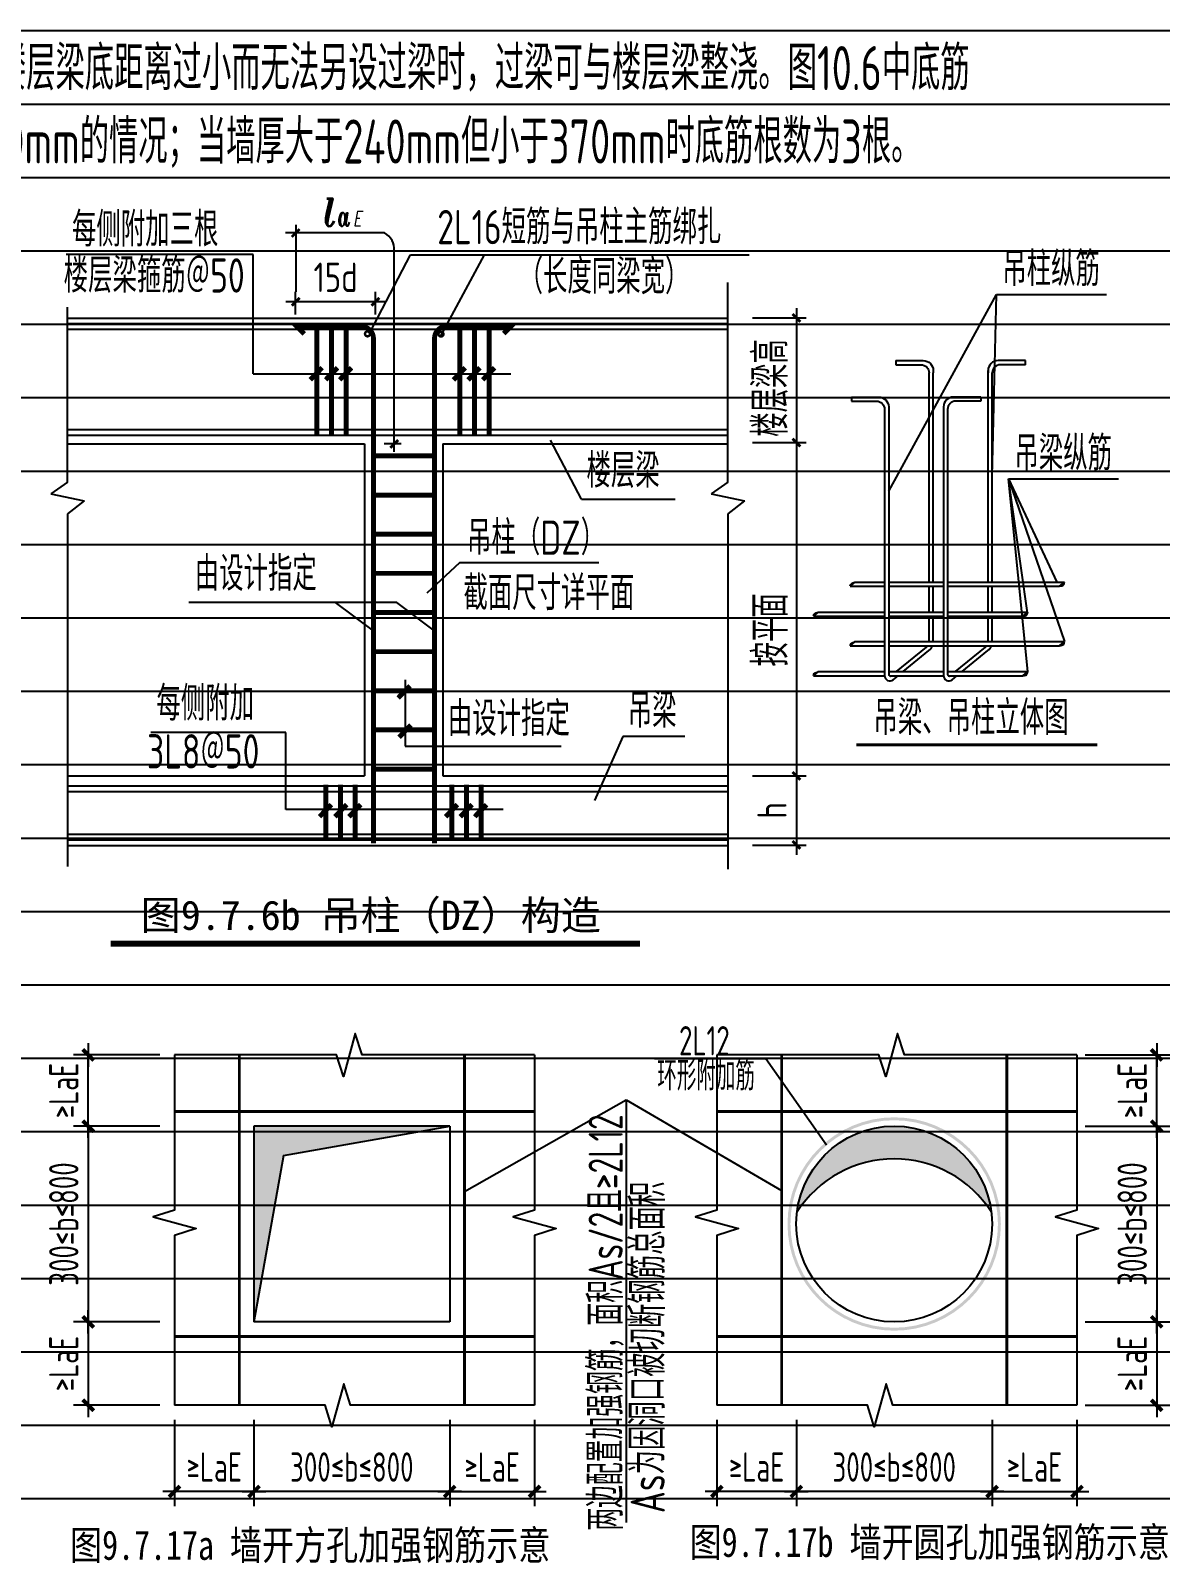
# Model space of a CAD drawing. Extents: x -1712635 to -854203, y -534641 to -21985.
# Drawn here: x -1568978 to -1557435, y -111054 to -95393 of the extents above; entities that cross this region are included whole.
import ezdxf
from ezdxf.enums import TextEntityAlignment as Align

# ---------------------------------------------------------------- set-up
doc = ezdxf.new("R2010")
doc.units = 0
doc.header["$LTSCALE"] = 1000
doc.layers.get('0').update_dxf_attribs({"linetype": 'CONTINUOUS'})
doc.layers.get('Defpoints').update_dxf_attribs({"linetype": 'CONTINUOUS'})
doc.layers.add('S-1-TEXT', color=7, linetype='CONTINUOUS', lineweight=18)
for name, color, linetype in [('S-DETL-DIM', 151, 'CONTINUOUS'), ('S-DETL-HATCH', 253, 'CONTINUOUS'), ('S-DETL-LINE1', 2, 'CONTINUOUS'), ('S-DETL-RBAR', 1, 'CONTINUOUS'), ('S-DETL-TEXT', 7, 'CONTINUOUS')]:
    doc.layers.add(name, color=color, linetype=linetype)
doc.styles.add('-仿宋_GB2312', font='tssdeng2.shx', dxfattribs={"width": 0.8, "height": 300, "bigfont": '@extfont2.shx'})
doc.styles.add('TS', font='tssdeng.shx', dxfattribs={"width": 0.7, "bigfont": 'tssdchn.shx'})
doc.styles.add('TSSD_DIMENSION', font='Tssdeng.shx', dxfattribs={"width": 0.7, "bigfont": 'tssdchn.shx'})
doc.styles.add('TSSD_REIN', font='tssdeng.shx', dxfattribs={"width": 0.7, "height": 300, "bigfont": 'tssdchn.shx'})
doc.styles.add('zhh1', font='italict.shx', dxfattribs={"bigfont": 'hztxt.shx'})
doc.styles.add('黑体', font='simhei.ttf')
doc.dimstyles.new('DIM25', dxfattribs={"dimtxt": 300, "dimasz": 0.8, "dimexe": 150, "dimexo": 150, "dimgap": 100, "dimtad": 1, "dimdec": 0, "dimlfac": 0.25, "dimrnd": 1, "dimzin": 0, "dimdsep": 46, "dimtxsty": 'TS', "dimblk": '_DIMX', "dimcen": 0, "dimclrd": 256, "dimclre": 256, "dimclrt": 43, "dimadec": 1, "dimazin": 0, "dimtfac": 1, "dimtdec": 0, "dimtix": 1, "dimtmove": 2, "dimatfit": 3, "dimldrblk": 'ARCHTICK', "dimfxl": 0, "dimtolj": 1, "dimtzin": 1, "dimarcsym": 0})
doc.dimstyles.new('TSSD_100_100$0', dxfattribs={"dimtxt": 300, "dimasz": 80, "dimexe": 100, "dimexo": 250, "dimgap": 100, "dimtad": 1, "dimdec": 0, "dimzin": 0, "dimdsep": 46, "dimtxsty": 'TSSD_DIMENSION', "dimblk": 'ARCHTICK', "dimcen": 0, "dimdle": 100, "dimclrd": 3, "dimclre": 3, "dimclrt": 7, "dimadec": 0, "dimazin": 0, "dimtfac": 1, "dimtdec": 0, "dimtix": 1, "dimtmove": 2, "dimatfit": 3, "dimldrblk": 'ARCHTICK', "dimfxl": 0, "dimtolj": 1, "dimtzin": 0, "dimarcsym": 0})

# ---------------------------------------------------------------- blocks, each defined once
blk = doc.blocks.new('_DIMX')
blk.add_line((-150, 0), (150, 0))
at = {"const_width": 50}
blk.add_lwpolyline([(-70, -70), (70, 70)], dxfattribs=at)
blk = doc.blocks.new('*D1577')
at = {"layer": 'Defpoints', "color": 0}
for p in [(-1561154, -109439), (-1559154, -109439), (-1561154, -110320)]:
    blk.add_point(p, dxfattribs=at)
at = {"layer": 'S-DETL-DIM', "lineweight": -2}
for p, q in [((-1561154, -109589), (-1561154, -110470)), ((-1559154, -109589), (-1559154, -110470)), ((-1559155, -110320), (-1561153, -110320))]:
    blk.add_line(p, q, dxfattribs=at)
at = {"layer": 'S-DETL-DIM', "lineweight": -2, "xscale": 0.8, "yscale": 0.8, "zscale": 0.8, "rotation": 180}
blk.add_blockref('_DIMX', (-1561154, -110320), dxfattribs=at)
at = {"layer": 'S-DETL-DIM', "lineweight": -2, "xscale": 0.8, "yscale": 0.8, "zscale": 0.8}
blk.add_blockref('_DIMX', (-1559154, -110320), dxfattribs=at)
at = {"layer": 'S-DETL-DIM', "color": 43, "insert": (-1560154, -110070), "char_height": 300, "attachment_point": 5, "style": 'TS'}
blk.add_mtext('\\A1;300≤b≤800', dxfattribs=at)
blk = doc.blocks.new('_ArchTick')
at = {"color": 0, "const_width": 0.35}
blk.add_lwpolyline([(-0.5, -0.5), (0.5, 0.5)], dxfattribs=at)
blk = doc.blocks.new('*D1578')
at = {"layer": 'Defpoints', "color": 0}
for p in [(-1561966, -109439), (-1561154, -109439), (-1561966, -110320)]:
    blk.add_point(p, dxfattribs=at)
at = {"layer": 'S-DETL-DIM', "lineweight": -2}
for p, q in [((-1561966, -109589), (-1561966, -110470)), ((-1561154, -109589), (-1561154, -110470)), ((-1561155, -110320), (-1561965, -110320))]:
    blk.add_line(p, q, dxfattribs=at)
at = {"layer": 'S-DETL-DIM', "lineweight": -2, "xscale": 0.8, "yscale": 0.8, "zscale": 0.8, "rotation": 180}
blk.add_blockref('_DIMX', (-1561966, -110320), dxfattribs=at)
at = {"layer": 'S-DETL-DIM', "lineweight": -2, "xscale": 0.8, "yscale": 0.8, "zscale": 0.8}
blk.add_blockref('_DIMX', (-1561154, -110320), dxfattribs=at)
at = {"layer": 'S-DETL-DIM', "color": 43, "insert": (-1561560, -110070), "char_height": 300, "attachment_point": 5, "style": 'TS'}
blk.add_mtext('\\A1;≥LaE', dxfattribs=at)
blk = doc.blocks.new('*D1579')
at = {"layer": 'Defpoints', "color": 0}
for p in [(-1559154, -109439), (-1558287, -109439), (-1558287, -110320)]:
    blk.add_point(p, dxfattribs=at)
at = {"layer": 'S-DETL-DIM', "lineweight": -2}
for p, q in [((-1559154, -109589), (-1559154, -110470)), ((-1558287, -109589), (-1558287, -110470)), ((-1559153, -110320), (-1558288, -110320))]:
    blk.add_line(p, q, dxfattribs=at)
at = {"layer": 'S-DETL-DIM', "lineweight": -2, "xscale": 0.8, "yscale": 0.8, "zscale": 0.8, "rotation": 180}
blk.add_blockref('_DIMX', (-1559154, -110320), dxfattribs=at)
at = {"layer": 'S-DETL-DIM', "lineweight": -2, "xscale": 0.8, "yscale": 0.8, "zscale": 0.8}
blk.add_blockref('_DIMX', (-1558287, -110320), dxfattribs=at)
at = {"layer": 'S-DETL-DIM', "color": 43, "insert": (-1558721, -110070), "char_height": 300, "attachment_point": 5, "style": 'TS'}
blk.add_mtext('\\A1;≥LaE', dxfattribs=at)
blk = doc.blocks.new('*D1580')
at = {"layer": 'Defpoints', "color": 0}
for p in [(-1558354, -108587), (-1558354, -109439), (-1557472, -109439)]:
    blk.add_point(p, dxfattribs=at)
at = {"layer": 'S-DETL-DIM', "lineweight": -2}
for p, q in [((-1558204, -108587), (-1557322, -108587)), ((-1557472, -108587), (-1557472, -109438)), ((-1558204, -109439), (-1557322, -109439))]:
    blk.add_line(p, q, dxfattribs=at)
at = {"layer": 'S-DETL-DIM', "lineweight": -2, "xscale": 0.8, "yscale": 0.8, "zscale": 0.8}
for p, rotation in [((-1557472, -108587), 90), ((-1557472, -109439), 270)]:
    blk.add_blockref('_DIMX', p, dxfattribs=dict(at, rotation=rotation))
at = {"layer": 'S-DETL-DIM', "color": 43, "insert": (-1557722, -109013), "char_height": 300, "attachment_point": 5, "rotation": 90, "style": 'TS'}
blk.add_mtext('\\A1;≥LaE', dxfattribs=at)
blk = doc.blocks.new('*D1581')
at = {"layer": 'Defpoints', "color": 0}
for p in [(-1558354, -105859), (-1557472, -105859), (-1558354, -106587)]:
    blk.add_point(p, dxfattribs=at)
at = {"layer": 'S-DETL-DIM', "lineweight": -2}
for p, q in [((-1558204, -105859), (-1557322, -105859)), ((-1557472, -105858), (-1557472, -105857)), ((-1557472, -106587), (-1557472, -105859)), ((-1558204, -106587), (-1557322, -106587)), ((-1557472, -106587), (-1557472, -106588))]:
    blk.add_line(p, q, dxfattribs=at)
at = {"layer": 'S-DETL-DIM', "lineweight": -2, "xscale": 0.8, "yscale": 0.8, "zscale": 0.8}
for p, rotation in [((-1557472, -105859), 270), ((-1557472, -106587), 90)]:
    blk.add_blockref('_DIMX', p, dxfattribs=dict(at, rotation=rotation))
at = {"layer": 'S-DETL-DIM', "color": 43, "insert": (-1557722, -106223), "char_height": 300, "attachment_point": 5, "rotation": 90, "style": 'TS'}
blk.add_mtext('\\A1;≥LaE', dxfattribs=at)
blk = doc.blocks.new('*D1582')
at = {"layer": 'Defpoints', "color": 0}
for p in [(-1558354, -106587), (-1558354, -108587), (-1557472, -108587)]:
    blk.add_point(p, dxfattribs=at)
at = {"layer": 'S-DETL-DIM', "lineweight": -2}
for p, q in [((-1558204, -106587), (-1557322, -106587)), ((-1557472, -106587), (-1557472, -108586)), ((-1558204, -108587), (-1557322, -108587))]:
    blk.add_line(p, q, dxfattribs=at)
at = {"layer": 'S-DETL-DIM', "lineweight": -2, "xscale": 0.8, "yscale": 0.8, "zscale": 0.8}
for p, rotation in [((-1557472, -106587), 90), ((-1557472, -108587), 270)]:
    blk.add_blockref('_DIMX', p, dxfattribs=dict(at, rotation=rotation))
at = {"layer": 'S-DETL-DIM', "color": 43, "insert": (-1557722, -107587), "char_height": 300, "attachment_point": 5, "rotation": 90, "style": 'TS'}
blk.add_mtext('\\A1;300≤b≤800', dxfattribs=at)
blk = doc.blocks.new('*D1583')
at = {"layer": 'Defpoints', "color": 0}
for p in [(-1566696, -109439), (-1564696, -109439), (-1566696, -110320)]:
    blk.add_point(p, dxfattribs=at)
at = {"layer": 'S-DETL-DIM', "lineweight": -2}
for p, q in [((-1566696, -109589), (-1566696, -110470)), ((-1564696, -109589), (-1564696, -110470)), ((-1564697, -110320), (-1566695, -110320))]:
    blk.add_line(p, q, dxfattribs=at)
at = {"layer": 'S-DETL-DIM', "lineweight": -2, "xscale": 0.8, "yscale": 0.8, "zscale": 0.8, "rotation": 180}
blk.add_blockref('_DIMX', (-1566696, -110320), dxfattribs=at)
at = {"layer": 'S-DETL-DIM', "lineweight": -2, "xscale": 0.8, "yscale": 0.8, "zscale": 0.8}
blk.add_blockref('_DIMX', (-1564696, -110320), dxfattribs=at)
at = {"layer": 'S-DETL-DIM', "color": 43, "insert": (-1565696, -110070), "char_height": 300, "attachment_point": 5, "style": 'TS'}
blk.add_mtext('\\A1;300≤b≤800', dxfattribs=at)
blk = doc.blocks.new('*D1584')
at = {"layer": 'Defpoints', "color": 0}
for p in [(-1567508, -109439), (-1566696, -109439), (-1567508, -110320)]:
    blk.add_point(p, dxfattribs=at)
at = {"layer": 'S-DETL-DIM', "lineweight": -2}
for p, q in [((-1567508, -109589), (-1567508, -110470)), ((-1566696, -109589), (-1566696, -110470)), ((-1566697, -110320), (-1567507, -110320))]:
    blk.add_line(p, q, dxfattribs=at)
at = {"layer": 'S-DETL-DIM', "lineweight": -2, "xscale": 0.8, "yscale": 0.8, "zscale": 0.8, "rotation": 180}
blk.add_blockref('_DIMX', (-1567508, -110320), dxfattribs=at)
at = {"layer": 'S-DETL-DIM', "lineweight": -2, "xscale": 0.8, "yscale": 0.8, "zscale": 0.8}
blk.add_blockref('_DIMX', (-1566696, -110320), dxfattribs=at)
at = {"layer": 'S-DETL-DIM', "color": 43, "insert": (-1567102, -110070), "char_height": 300, "attachment_point": 5, "style": 'TS'}
blk.add_mtext('\\A1;≥LaE', dxfattribs=at)
blk = doc.blocks.new('*D1585')
at = {"layer": 'Defpoints', "color": 0}
for p in [(-1564696, -109439), (-1563829, -109439), (-1563829, -110320)]:
    blk.add_point(p, dxfattribs=at)
at = {"layer": 'S-DETL-DIM', "lineweight": -2}
for p, q in [((-1564696, -109589), (-1564696, -110470)), ((-1563829, -109589), (-1563829, -110470)), ((-1564695, -110320), (-1563830, -110320))]:
    blk.add_line(p, q, dxfattribs=at)
at = {"layer": 'S-DETL-DIM', "lineweight": -2, "xscale": 0.8, "yscale": 0.8, "zscale": 0.8, "rotation": 180}
blk.add_blockref('_DIMX', (-1564696, -110320), dxfattribs=at)
at = {"layer": 'S-DETL-DIM', "lineweight": -2, "xscale": 0.8, "yscale": 0.8, "zscale": 0.8}
blk.add_blockref('_DIMX', (-1563829, -110320), dxfattribs=at)
at = {"layer": 'S-DETL-DIM', "color": 43, "insert": (-1564262, -110070), "char_height": 300, "attachment_point": 5, "style": 'TS'}
blk.add_mtext('\\A1;≥LaE', dxfattribs=at)
blk = doc.blocks.new('*D1586')
at = {"layer": 'Defpoints', "color": 0}
for p in [(-1567508, -108587), (-1568389, -109439), (-1567508, -109439)]:
    blk.add_point(p, dxfattribs=at)
at = {"layer": 'S-DETL-DIM', "lineweight": -2}
for p, q in [((-1567658, -108587), (-1568539, -108587)), ((-1568389, -108587), (-1568389, -109438)), ((-1567658, -109439), (-1568539, -109439))]:
    blk.add_line(p, q, dxfattribs=at)
at = {"layer": 'S-DETL-DIM', "lineweight": -2, "xscale": 0.8, "yscale": 0.8, "zscale": 0.8}
for p, rotation in [((-1568389, -108587), 90), ((-1568389, -109439), 270)]:
    blk.add_blockref('_DIMX', p, dxfattribs=dict(at, rotation=rotation))
at = {"layer": 'S-DETL-DIM', "color": 43, "insert": (-1568639, -109013), "char_height": 300, "attachment_point": 5, "rotation": 90, "style": 'TS'}
blk.add_mtext('\\A1;≥LaE', dxfattribs=at)
blk = doc.blocks.new('*D1587')
at = {"layer": 'Defpoints', "color": 0}
for p in [(-1568389, -105859), (-1567508, -105859), (-1567508, -106587)]:
    blk.add_point(p, dxfattribs=at)
at = {"layer": 'S-DETL-DIM', "lineweight": -2}
for p, q in [((-1567658, -105859), (-1568539, -105859)), ((-1568389, -105858), (-1568389, -105857)), ((-1568389, -106587), (-1568389, -105859)), ((-1567658, -106587), (-1568539, -106587)), ((-1568389, -106587), (-1568389, -106588))]:
    blk.add_line(p, q, dxfattribs=at)
at = {"layer": 'S-DETL-DIM', "lineweight": -2, "xscale": 0.8, "yscale": 0.8, "zscale": 0.8}
for p, rotation in [((-1568389, -105859), 270), ((-1568389, -106587), 90)]:
    blk.add_blockref('_DIMX', p, dxfattribs=dict(at, rotation=rotation))
at = {"layer": 'S-DETL-DIM', "color": 43, "insert": (-1568639, -106223), "char_height": 300, "attachment_point": 5, "rotation": 90, "style": 'TS'}
blk.add_mtext('\\A1;≥LaE', dxfattribs=at)
blk = doc.blocks.new('*D1588')
at = {"layer": 'Defpoints', "color": 0}
for p in [(-1567508, -106587), (-1568389, -108587), (-1567508, -108587)]:
    blk.add_point(p, dxfattribs=at)
at = {"layer": 'S-DETL-DIM', "lineweight": -2}
for p, q in [((-1567658, -106587), (-1568539, -106587)), ((-1568389, -106587), (-1568389, -108586)), ((-1567658, -108587), (-1568539, -108587))]:
    blk.add_line(p, q, dxfattribs=at)
at = {"layer": 'S-DETL-DIM', "lineweight": -2, "xscale": 0.8, "yscale": 0.8, "zscale": 0.8}
for p, rotation in [((-1568389, -106587), 90), ((-1568389, -108587), 270)]:
    blk.add_blockref('_DIMX', p, dxfattribs=dict(at, rotation=rotation))
at = {"layer": 'S-DETL-DIM', "color": 43, "insert": (-1568639, -107587), "char_height": 300, "attachment_point": 5, "rotation": 90, "style": 'TS'}
blk.add_mtext('\\A1;300≤b≤800', dxfattribs=at)
blk = doc.blocks.new('*D1600')
at = {"layer": 'Defpoints', "color": 0}
for p in [(-1561853, -103007), (-1561853, -103714), (-1561153, -103714)]:
    blk.add_point(p, dxfattribs=at)
at = {"layer": 'S-DETL-DIM', "color": 3, "lineweight": -2}
for p, q in [((-1561603, -103007), (-1561053, -103007)), ((-1561153, -102907), (-1561153, -103814)), ((-1561603, -103714), (-1561053, -103714))]:
    blk.add_line(p, q, dxfattribs=at)
at = {"layer": 'S-DETL-DIM', "color": 3, "lineweight": -2, "xscale": 80, "yscale": 80, "zscale": 80}
for p, rotation in [((-1561153, -103007), 90), ((-1561153, -103714), 270)]:
    blk.add_blockref('_ArchTick', p, dxfattribs=dict(at, rotation=rotation))
at = {"layer": 'S-DETL-DIM', "color": 7, "insert": (-1561403, -103361), "char_height": 300, "attachment_point": 5, "rotation": 90, "style": '-仿宋_GB2312'}
blk.add_mtext('\\A1;h', dxfattribs=at)
blk = doc.blocks.new('*D1601')
at = {"layer": 'Defpoints', "color": 0}
for p in [(-1566270, -98163), (-1566270, -98542), (-1565455, -98542)]:
    blk.add_point(p, dxfattribs=at)
at = {"layer": 'S-DETL-DIM', "color": 3, "lineweight": -2}
for p, q in [((-1565355, -98163), (-1566370, -98163)), ((-1566270, -98292), (-1566270, -98063)), ((-1565455, -98292), (-1565455, -98063))]:
    blk.add_line(p, q, dxfattribs=at)
at = {"layer": 'S-DETL-DIM', "color": 3, "lineweight": -2, "xscale": 80, "yscale": 80, "zscale": 80, "rotation": 180}
blk.add_blockref('_ArchTick', (-1566270, -98163), dxfattribs=at)
at = {"layer": 'S-DETL-DIM', "color": 3, "lineweight": -2, "xscale": 80, "yscale": 80, "zscale": 80}
blk.add_blockref('_ArchTick', (-1565455, -98163), dxfattribs=at)
at = {"layer": 'S-DETL-DIM', "color": 7, "insert": (-1565862, -97913), "char_height": 300, "attachment_point": 5, "style": '-仿宋_GB2312'}
blk.add_mtext('\\A1;15d', dxfattribs=at)

msp = doc.modelspace()

# ---------------------------------------------------------------- hatches: boundary and pattern name
at = {"layer": 'S-DETL-HATCH'}
msp.add_hatch(color=256, dxfattribs=at).paths.add_polyline_path([(-1566695.79, -106586.57), (-1566695.79, -108586.57), (-1566395.79, -106886.57), (-1564695.79, -106586.57)])
at = {"layer": 'S-DETL-HATCH', "linetype": 'ByBlock'}
msp.add_hatch(color=256, dxfattribs=at).paths.add_polyline_path([(-1561146.47, -107462.87, -0.54550239), (-1559161.83, -107462.87, 0.88308454)])
at = {"layer": 'S-DETL-RBAR'}
h = msp.add_hatch(color=256, dxfattribs=at)
h.paths.add_polyline_path([(-1561244.15, -107586.57, 1), (-1559064.15, -107586.57, 1)])
h.paths.add_polyline_path([(-1559094.15, -107586.57, -1), (-1561214.15, -107586.57, -1)], flags=16)

# ---------------------------------------------------------------- linework, layer by layer
at = {"layer": 'Defpoints', "color": 252}
for p, q in [((-1593722.67, -95392.79), (-1520162.67, -95392.79)), ((-1593722.67, -96142.79), (-1520162.67, -96142.79)), ((-1593722.67, -96892.79), (-1520162.67, -96892.79)), ((-1593722.67, -97642.79), (-1520162.67, -97642.79)), ((-1593722.67, -98392.79), (-1520162.67, -98392.79)), ((-1593722.67, -99142.79), (-1520162.67, -99142.79)), ((-1593722.67, -99892.79), (-1520162.67, -99892.79)), ((-1593722.67, -100642.79), (-1520162.67, -100642.79)), ((-1593722.67, -101392.79), (-1520162.67, -101392.79)), ((-1593722.67, -102142.79), (-1520162.67, -102142.79)), ((-1593722.67, -102892.79), (-1520162.67, -102892.79)), ((-1593722.67, -103642.79), (-1520162.67, -103642.79)), ((-1593722.67, -104392.79), (-1520162.67, -104392.79)), ((-1593722.67, -105142.79), (-1520162.67, -105142.79)), ((-1593722.67, -105892.79), (-1520162.67, -105892.79)), ((-1593722.67, -106642.79), (-1520162.67, -106642.79)), ((-1593722.67, -107392.79), (-1520162.67, -107392.79)), ((-1593722.67, -108142.79), (-1520162.67, -108142.79)), ((-1593722.67, -108892.79), (-1520162.67, -108892.79)), ((-1593722.67, -109642.79), (-1520162.67, -109642.79)), ((-1593722.67, -110392.79), (-1520162.67, -110392.79))]:
    msp.add_line(p, q, dxfattribs=at)
at = {"layer": 'S-DETL-DIM'}
for p, q in [((-1566269.84, -97377.08), (-1566269.84, -98062.82)), ((-1565362.34, -97459.9), (-1566372.55, -97459.9)), ((-1565262.34, -99696.65), (-1565262.34, -97641.78)), ((-1565192.63, -99615.01), (-1565367.29, -99615.01))]:
    msp.add_line(p, q, dxfattribs=at)
at = {"layer": 'S-DETL-DIM', "linetype": 'ByBlock'}
for p, q in [((-1561853.39, -100005.92), (-1561853.39, -97965.72)), ((-1568601.74, -100005.92), (-1568601.74, -98216.88)), ((-1568601.74, -100005.92), (-1568771.43, -100127.28)), ((-1561853.39, -100005.92), (-1562023.08, -100127.28)), ((-1568771.43, -100127.28), (-1568432.67, -100197.55)), ((-1568432.67, -100197.55), (-1568601.74, -100331.68)), ((-1562023.08, -100127.28), (-1561684.32, -100197.55)), ((-1561684.32, -100197.55), (-1561853.39, -100331.68)), ((-1568601.74, -100331.68), (-1568601.74, -103933.2)), ((-1561853.39, -100331.68), (-1561853.39, -103962.33))]:
    msp.add_line(p, q, dxfattribs=at)
at = {"layer": 'S-DETL-DIM', "color": 3}
for p, q in [((-1561603.39, -98327.35), (-1561053.33, -98327.35)), ((-1561153.33, -98227.35), (-1561153.33, -99702.3)), ((-1561603.39, -99602.3), (-1561053.33, -99602.3)), ((-1561603.39, -99602.3), (-1561053.33, -99602.3)), ((-1561153.33, -99502.3), (-1561153.33, -103107.45)), ((-1561603.39, -103007.45), (-1561053.33, -103007.45))]:
    msp.add_line(p, q, dxfattribs=at)
at = {"layer": 'S-DETL-DIM'}
for points in [[(-1563828.75, -105859.01), (-1565591.26, -105859.01), (-1565661.26, -105639.01), (-1565781.26, -106079.01), (-1565851.26, -105859.01), (-1567507.58, -105859.01)], [(-1558287.1, -105859.01), (-1560049.62, -105859.01), (-1560119.62, -105639.01), (-1560239.62, -106079.01), (-1560309.62, -105859.01), (-1561965.94, -105859.01)], [(-1567507.58, -105859.01), (-1567507.58, -107443.55), (-1567727.58, -107513.55), (-1567287.58, -107633.55), (-1567507.58, -107703.55), (-1567507.58, -109438.87)], [(-1563828.75, -105859.01), (-1563828.75, -107443.55), (-1564048.75, -107513.55), (-1563608.75, -107633.55), (-1563828.75, -107703.55), (-1563828.75, -109438.87)], [(-1561965.94, -105859.01), (-1561965.94, -107443.55), (-1562185.94, -107513.55), (-1561745.94, -107633.55), (-1561965.94, -107703.55), (-1561965.94, -109438.87)], [(-1558287.1, -105859.01), (-1558287.1, -107443.55), (-1558507.1, -107513.55), (-1558067.1, -107633.55), (-1558287.1, -107703.55), (-1558287.1, -109438.87)], [(-1563828.75, -109438.87), (-1565709.15, -109438.87), (-1565779.15, -109218.87), (-1565899.15, -109658.87), (-1565969.15, -109438.87), (-1567507.58, -109438.87)], [(-1558287.1, -109438.87), (-1560167.51, -109438.87), (-1560237.51, -109218.87), (-1560357.51, -109658.87), (-1560427.51, -109438.87), (-1561965.94, -109438.87)]]:
    msp.add_lwpolyline(points, dxfattribs=at)
msp.add_arc((-1565447.29, -97625.01), 185.69, 354.91157, 62.774283, dxfattribs=at)
at = {"layer": 'S-DETL-HATCH', "linetype": 'ByBlock'}
for q in [(-1564695.79, -106586.57), (-1566695.79, -108586.57)]:
    msp.add_line((-1566395.79, -106886.57), q, dxfattribs=at)
msp.add_arc((-1560154.15, -108101.76), 1180.2, 32.774855, 147.225145, dxfattribs=at)
at = {"layer": 'S-DETL-LINE1', "linetype": 'ByBlock'}
for p, q in [((-1568601.74, -98329.17), (-1561853.39, -98329.17)), ((-1568601.74, -99615.01), (-1565567.73, -99615.01)), ((-1564767.73, -99615.01), (-1561853.39, -99615.01)), ((-1568601.74, -103007.45), (-1565567.73, -103007.45)), ((-1564767.73, -103007.45), (-1561853.39, -103007.45)), ((-1568601.74, -103718.77), (-1561853.39, -103718.77))]:
    msp.add_line(p, q, dxfattribs=at)
at = {"layer": 'S-DETL-LINE1'}
for p, q in [((-1565567.73, -99615.01), (-1565567.73, -103007.45)), ((-1564767.73, -99615.01), (-1564767.73, -103007.45)), ((-1564695.79, -106586.57), (-1566695.79, -106586.57)), ((-1566695.79, -106586.57), (-1566695.79, -108586.57)), ((-1564695.79, -106586.57), (-1564695.79, -108586.57)), ((-1564695.79, -108586.57), (-1566695.79, -108586.57))]:
    msp.add_line(p, q, dxfattribs=at)
msp.add_circle((-1560154.15, -107586.57), 1000, dxfattribs=at)
at = {"layer": 'S-DETL-RBAR', "linetype": 'Continuous'}
for p, q in [((-1568601.46, -98385.56), (-1561853.39, -98385.56)), ((-1568601.46, -98443.77), (-1561853.39, -98443.77)), ((-1568601.46, -99468.97), (-1561853.39, -99468.97)), ((-1568601.46, -99527.19), (-1561853.39, -99527.19)), ((-1568601.46, -103109.78), (-1561853.39, -103109.78)), ((-1568601.46, -103167.99), (-1561853.39, -103167.99)), ((-1568601.46, -103602.7), (-1561853.39, -103602.7)), ((-1568601.46, -103660.91), (-1561853.39, -103660.91))]:
    msp.add_line(p, q, dxfattribs=at)
at = {"layer": 'S-DETL-RBAR'}
for p, q in [((-1560135.97, -98764.45), (-1560135.97, -98806.45)), ((-1558813.62, -98806.45), (-1558813.62, -98764.45)), ((-1560591.45, -99136.33), (-1560591.45, -99178.33)), ((-1559269.1, -99136.33), (-1559269.1, -99178.33)), ((-1560603.09, -101069.35), (-1560252.45, -101069.35)), ((-1560551.65, -101027.35), (-1560252.45, -101027.35)), ((-1560210.45, -101027.35), (-1559650.1, -101027.35)), ((-1560210.45, -101069.35), (-1559650.1, -101069.35)), ((-1559608.1, -101027.35), (-1558413.27, -101027.35)), ((-1559608.1, -101069.35), (-1558464.72, -101069.35)), ((-1560979.08, -101376.34), (-1560252.45, -101376.34)), ((-1560927.64, -101334.34), (-1560252.45, -101334.34)), ((-1560210.45, -101334.34), (-1559650.1, -101334.34)), ((-1560210.45, -101376.34), (-1559650.1, -101376.34)), ((-1559608.1, -101334.34), (-1558789.27, -101334.34)), ((-1559608.1, -101376.34), (-1558840.71, -101376.34)), ((-1560551.65, -101635.54), (-1560252.45, -101635.54)), ((-1560210.45, -101635.54), (-1558413.27, -101635.54)), ((-1560603.09, -101677.54), (-1560252.43, -101677.54)), ((-1560203.54, -101677.54), (-1558464.72, -101677.54)), ((-1560927.64, -101942.52), (-1560252.45, -101942.52)), ((-1560210.45, -101942.52), (-1559650.1, -101942.52)), ((-1559608.1, -101942.52), (-1558789.27, -101942.52)), ((-1560979.08, -101984.52), (-1560252.43, -101984.52)), ((-1560203.54, -101984.52), (-1559650.08, -101984.52)), ((-1559601.19, -101984.52), (-1558840.71, -101984.52))]:
    msp.add_line(p, q, dxfattribs=at)
for points, const_width in [([(-1565598.71, -98415.28), (-1566258.72, -98415.28), (-1566182.18, -98490.72)], 50), ([(-1566054.11, -98444.64), (-1566054.11, -99527.19)], 50), ([(-1565904.11, -98444.64), (-1565904.11, -99527.19)], 50), ([(-1565754.11, -98444.64), (-1565754.11, -99527.19)], 50), ([(-1564727.22, -98412.74), (-1564067.21, -98412.74), (-1564143.75, -98488.18)], 50), ([(-1564592.46, -98444.64), (-1564592.46, -99527.19)], 50), ([(-1564442.46, -98444.64), (-1564442.46, -99527.19)], 50), ([(-1564292.46, -98444.64), (-1564292.46, -99527.19)], 50), ([(-1565475.05, -103696.06), (-1565475.05, -98535.79)], 50), ([(-1564850.55, -103696.06), (-1564850.55, -98535.79)], 50), ([(-1565475.05, -99738.26), (-1564850.55, -99738.26)], 50), ([(-1565475.05, -100138.26), (-1564850.55, -100138.26)], 50), ([(-1565475.05, -100538.26), (-1564850.55, -100538.26)], 50), ([(-1565475.05, -100938.26), (-1564850.55, -100938.26)], 50), ([(-1565475.05, -101338.26), (-1564850.55, -101338.26)], 50), ([(-1565475.05, -101738.26), (-1564850.55, -101738.26)], 50), ([(-1565475.05, -102138.26), (-1564850.55, -102138.26)], 50), ([(-1565475.05, -102538.26), (-1564850.55, -102538.26)], 50), ([(-1565475.05, -102938.26), (-1564850.55, -102938.26)], 50), ([(-1565961.78, -103099), (-1565961.78, -103671.63)], 50), ([(-1565811.78, -103099), (-1565811.78, -103671.63)], 50), ([(-1565661.78, -103099), (-1565661.78, -103671.63)], 50), ([(-1564675.24, -103099), (-1564675.24, -103671.63)], 50), ([(-1564525.24, -103099), (-1564525.24, -103671.63)], 50), ([(-1564375.24, -103099), (-1564375.24, -103671.63)], 50), ([(-1566845.79, -109438.87), (-1566845.79, -105859.01), (-1566845.79, -105859.01)], 30), ([(-1564545.79, -109438.87), (-1564545.79, -105859.01), (-1564545.79, -105859.01)], 30), ([(-1561304.15, -109438.87), (-1561304.15, -105859.01)], 30), ([(-1559004.15, -109438.87), (-1559004.15, -105859.01)], 30), ([(-1563828.75, -106436.57), (-1567507.58, -106436.57), (-1567507.58, -106436.57)], 30), ([(-1558287.1, -106436.57), (-1561965.94, -106436.57)], 30), ([(-1563828.75, -108736.57), (-1567507.58, -108736.57), (-1567507.58, -108736.57)], 30), ([(-1558287.1, -108736.57), (-1561965.94, -108736.57)], 30)]:
    msp.add_lwpolyline(points, dxfattribs=dict(at, const_width=const_width))
at = {"layer": 'S-DETL-RBAR', "const_width": 50}
for points in [[(-1565475.19, -98539.69, 0.41577888), (-1565598.71, -98415.28, 0.12841425)], [(-1564850.74, -98537.15, -0.41577888), (-1564727.22, -98412.74, -0.12841425)]]:
    msp.add_lwpolyline(points, format="xyb", dxfattribs=at)
for points in [[(-1565523.71, -98491.15, 1), (-1565548.71, -98491.15, 1)], [(-1564772.39, -98493.78, 1), (-1564797.39, -98493.78, 1)]]:
    msp.add_lwpolyline(points, format="xyb", close=True, dxfattribs=at)
at = {"layer": 'S-DETL-RBAR'}
for points in [[(-1560135.97, -98764.45), (-1559856.97, -98764.45, -0.41421356), (-1559754.97, -98866.45), (-1559754.97, -98890.45)], [(-1560135.97, -98806.45), (-1559880.97, -98806.45, -0.41421356), (-1559796.97, -98890.45)], [(-1558813.62, -98764.45), (-1559092.62, -98764.45, 0.41421356), (-1559194.62, -98866.45), (-1559194.62, -98890.45)], [(-1558813.62, -98806.45), (-1559068.62, -98806.45, 0.41421356), (-1559152.62, -98890.45)], [(-1560591.45, -99136.33), (-1560312.45, -99136.33, -0.41421356), (-1560210.45, -99238.33), (-1560210.45, -101970.35, 0.63235926), (-1560181.07, -101984.29)], [(-1560591.45, -99178.33), (-1560336.45, -99178.33, -0.41421356), (-1560252.45, -99262.33), (-1560252.45, -101982.99, 0.63235926), (-1560164.3, -102024.82), (-1560114.95, -101984.52)], [(-1559269.1, -99136.33), (-1559548.1, -99136.33, 0.41421356), (-1559650.1, -99238.33), (-1559650.1, -99262.33)], [(-1559650.1, -99238.33), (-1559650.1, -101982.99, 0.63235926), (-1559561.95, -102024.82), (-1559512.59, -101984.52)], [(-1559269.1, -99178.33), (-1559524.1, -99178.33, 0.41421356), (-1559608.1, -99262.33)], [(-1559608.1, -99262.33), (-1559608.1, -101970.35, 0.63235926), (-1559578.72, -101984.29)], [(-1559754.98, -101635.54, 0.00388521), (-1559754.97, -101633.68), (-1559754.97, -101376.34)], [(-1559152.63, -101635.54, 0.00388521), (-1559152.62, -101633.68), (-1559152.62, -101376.34)], [(-1560129.91, -101942.52), (-1559823.43, -101692.3, 0.07010633), (-1559809.8, -101677.54, 0.07010633)], [(-1560063.5, -101942.52), (-1559799.08, -101726.63, 0.12867421), (-1559763.27, -101677.54, 0.12867421)], [(-1559527.56, -101942.52), (-1559221.08, -101692.3, 0.07010633), (-1559207.44, -101677.54, 0.07010633)], [(-1559461.15, -101942.52), (-1559196.72, -101726.63, 0.12867421), (-1559160.92, -101677.54, 0.12867421)]]:
    msp.add_lwpolyline(points, format="xyb", dxfattribs=at)
for points in [[(-1559796.97, -101027.35), (-1559796.97, -98890.45)], [(-1559754.97, -101027.35), (-1559754.97, -98890.45)], [(-1559194.62, -101027.35), (-1559194.62, -98866.45)], [(-1559194.62, -99136.33), (-1559194.62, -98866.45)], [(-1559152.62, -101027.35), (-1559152.62, -98890.45)], [(-1559152.62, -99136.33), (-1559152.62, -98890.45)], [(-1560603.09, -101069.35), (-1560551.65, -101027.35)], [(-1560603.09, -101069.35), (-1560600.46, -101060.29), (-1560597.95, -101053.31), (-1560594.95, -101047.9), (-1560590.87, -101043.59), (-1560585.11, -101039.87), (-1560577.05, -101036.25), (-1560566.1, -101032.24), (-1560551.65, -101027.35)], [(-1559796.97, -101334.34), (-1559796.97, -101069.35)], [(-1559754.97, -101334.34), (-1559754.97, -101069.35)], [(-1559194.62, -101334.34), (-1559194.62, -101069.35)], [(-1559152.62, -101334.34), (-1559152.62, -101069.35)], [(-1558464.72, -101069.35), (-1558413.27, -101027.35)], [(-1558464.72, -101069.35), (-1558450.52, -101066.73), (-1558439.74, -101064.34), (-1558431.79, -101061.69), (-1558426.06, -101058.29), (-1558421.95, -101053.65), (-1558418.85, -101047.27), (-1558416.16, -101038.67), (-1558413.27, -101027.35)], [(-1560979.08, -101376.34), (-1560927.64, -101334.34)], [(-1560979.08, -101376.34), (-1560976.45, -101367.28), (-1560973.94, -101360.29), (-1560970.94, -101354.89), (-1560966.87, -101350.57), (-1560961.1, -101346.85), (-1560953.04, -101343.23), (-1560942.09, -101339.22), (-1560927.64, -101334.34)], [(-1559796.97, -101635.54), (-1559796.97, -101376.34)], [(-1559194.62, -101635.54), (-1559194.62, -101376.34)], [(-1558840.71, -101376.34), (-1558789.27, -101334.34)], [(-1558840.71, -101376.34), (-1558826.51, -101373.71), (-1558815.74, -101371.32), (-1558807.78, -101368.67), (-1558802.05, -101365.27), (-1558797.94, -101360.63), (-1558794.84, -101354.26), (-1558792.15, -101345.66), (-1558789.27, -101334.34)], [(-1560603.09, -101677.54), (-1560551.65, -101635.54)], [(-1560603.09, -101677.54), (-1560600.46, -101668.48), (-1560597.95, -101661.5), (-1560594.95, -101656.09), (-1560590.87, -101651.78), (-1560585.11, -101648.05), (-1560577.05, -101644.44), (-1560566.1, -101640.43), (-1560551.65, -101635.54)], [(-1558464.72, -101677.54), (-1558413.27, -101635.54)], [(-1558464.72, -101677.54), (-1558450.52, -101674.92), (-1558439.74, -101672.53), (-1558431.79, -101669.88), (-1558426.06, -101666.48), (-1558421.95, -101661.84), (-1558418.85, -101655.46), (-1558416.16, -101646.86), (-1558413.27, -101635.54)], [(-1560979.08, -101984.52), (-1560927.64, -101942.52)], [(-1560979.08, -101984.52), (-1560976.45, -101975.47), (-1560973.94, -101968.48), (-1560970.94, -101963.08), (-1560966.87, -101958.76), (-1560961.1, -101955.04), (-1560953.04, -101951.42), (-1560942.09, -101947.41), (-1560927.64, -101942.52)], [(-1558840.71, -101984.52), (-1558789.27, -101942.52)], [(-1558840.71, -101984.52), (-1558826.51, -101981.9), (-1558815.74, -101979.51), (-1558807.78, -101976.86), (-1558802.05, -101973.46), (-1558797.94, -101968.82), (-1558794.84, -101962.45), (-1558792.15, -101953.84), (-1558789.27, -101942.52)]]:
    msp.add_lwpolyline(points, dxfattribs=at)
at = {"layer": 'S-DETL-TEXT'}
for p, q in [((-1566702.75, -97681.29), (-1568614.17, -97681.29)), ((-1566702.75, -98898.1), (-1566702.75, -97681.29)), ((-1565511.08, -98481.16), (-1565095.21, -97682.99)), ((-1565095.21, -97682.99), (-1561637.47, -97682.99)), ((-1564793.63, -98523.34), (-1564339.96, -97682.99)), ((-1560210.45, -100098.68), (-1559109.62, -98088.69)), ((-1559152.62, -99946.9), (-1559109.62, -98088.69)), ((-1559109.62, -98088.69), (-1557984.74, -98088.69)), ((-1566702.75, -98898.1), (-1564070.36, -98898.1)), ((-1563349.19, -100181.54), (-1563666.57, -99576.33)), ((-1558790.71, -101340), (-1558985.66, -99971.38)), ((-1558985.66, -99971.38), (-1558491.5, -101027.35)), ((-1558789.27, -101942.52), (-1558985.66, -99971.38)), ((-1558985.66, -99971.38), (-1558413.27, -101635.54)), ((-1558985.66, -99971.38), (-1557860.78, -99971.38)), ((-1563349.19, -100181.54), (-1562393.4, -100181.54)), ((-1564596.31, -100830.77), (-1564931.21, -101139.82)), ((-1563171.99, -100830.77), (-1564596.31, -100830.77)), ((-1565237.87, -101236.87), (-1567361.32, -101236.87)), ((-1565475.05, -101525.53), (-1565862.38, -101236.87)), ((-1564850.55, -101525.53), (-1565237.87, -101236.87)), ((-1565149.69, -102027.86), (-1565149.69, -102705.69)), ((-1566370.92, -102562.77), (-1567750.68, -102562.77)), ((-1566370.92, -103351.07), (-1566370.92, -102562.77)), ((-1565149.69, -102705.69), (-1563557.67, -102705.69)), ((-1562927.2, -102604.71), (-1563216.19, -103260.46)), ((-1562293.33, -102604.71), (-1562927.2, -102604.71)), ((-1564149.86, -103351.07), (-1566370.92, -103351.07)), ((-1564545.79, -107253.54), (-1562893.18, -106318.26)), ((-1562893.18, -106318.26), (-1562893.18, -110636.45)), ((-1562893.18, -106318.26), (-1561304.15, -107243.58))]:
    msp.add_line(p, q, dxfattribs=at)
at = {"layer": 'S-DETL-TEXT', "color": 0}
for p, q in [((-1561464.76, -105898.3), (-1562602.55, -105898.3)), ((-1560844.96, -106782.59), (-1561464.76, -105898.3))]:
    msp.add_line(p, q, dxfattribs=at)
at = {"layer": 'S-DETL-TEXT'}
for points, const_width in [([(-1566120.86, -98960.89), (-1565999.84, -98836.92)], 50), ([(-1565963.61, -98960.89), (-1565842.59, -98836.92)], 50), ([(-1565820.5, -98960.89), (-1565699.48, -98836.92)], 50), ([(-1564657.62, -98960.89), (-1564536.61, -98836.92)], 50), ([(-1564507.62, -98960.89), (-1564386.61, -98836.92)], 50), ([(-1564359.11, -98960.89), (-1564238.09, -98836.92)], 50), ([(-1565222.06, -102211.18), (-1565101.05, -102087.21)], 50), ([(-1565212.66, -102612.4), (-1565091.64, -102488.43)], 50), ([(-1558080.13, -102691.46), (-1560541.09, -102691.46)], 30), ([(-1566026.73, -103425.21), (-1565905.71, -103301.24)], 50), ([(-1565869.48, -103425.21), (-1565748.47, -103301.24)], 50), ([(-1565726.37, -103425.21), (-1565605.35, -103301.24)], 50), ([(-1564738.6, -103425.21), (-1564617.58, -103301.24)], 50), ([(-1564588.6, -103425.21), (-1564467.58, -103301.24)], 50), ([(-1564440.09, -103425.21), (-1564319.07, -103301.24)], 50), ([(-1568158.78, -104722.13), (-1562750.16, -104722.13)], 60)]:
    msp.add_lwpolyline(points, dxfattribs=dict(at, const_width=const_width))

# ---------------------------------------------------------------- block references
at = {"layer": 'S-DETL-DIM', "xscale": 80, "yscale": 80, "zscale": 80}
for p in [(-1566269.84, -97459.9), (-1565262.34, -99615.01)]:
    msp.add_blockref('_ArchTick', p, dxfattribs=at)
at = {"layer": 'S-DETL-DIM', "color": 3, "xscale": 80, "yscale": 80, "zscale": 80}
for p, rotation in [((-1561153.33, -98327.35), 90), ((-1561153.33, -99602.3), 270), ((-1561153.33, -99602.3), 90), ((-1561153.33, -103007.45), 270)]:
    msp.add_blockref('_ArchTick', p, dxfattribs=dict(at, rotation=rotation))

# ---------------------------------------------------------------- texts
at = {"layer": 'S-1-TEXT', "style": 'TS', "width": 0.7}
for s, p in [('   第10页；当门窗洞顶至楼层梁底距离过小而无法另设过梁时，过梁可与楼层梁整浇。图10.6中底筋', (-1572945.23, -96000.36)), ('   根数用于墙厚不大于240mm的情况；当墙厚大于240mm但小于370mm时底筋根数为3根。', (-1572945.23, -96750.36))]:
    msp.add_text(s, height=450, dxfattribs=at).set_placement(p)
at = {"layer": 'S-DETL-TEXT'}
for s, height, style, width, p in [('每侧附加三根', 350, 'TS', 0.75, (-1568555.66, -97598.45)), ('2L16短筋与吊柱主筋绑扎', 350, 'TS', 0.75, (-1564823.19, -97574.83)), ('楼层梁箍筋＠50', 350, 'TS', 0.75, (-1568640.44, -98069.28)), ('（长度同梁宽）', 350, 'TS', 0.75, (-1563991.71, -98080.53)), ('吊柱纵筋', 350, 'TS', 0.75, (-1559049.91, -98002.48)), ('吊梁纵筋', 350, 'TS', 0.75, (-1558925.94, -99885.17)), ('楼层梁', 350, 'TS', 0.75, (-1563298.2, -100063.07)), ('吊柱（DZ）', 350, 'TS', 0.75, (-1564518.95, -100748.48)), ('由设计指定', 350, 'TS', 0.75, (-1567301.24, -101115.93)), (' 截面尺寸详平面', 350, 'TS', 0.75, (-1564714.79, -101313.62)), ('每侧附加', 350, 'TS', 0.75, (-1567692.94, -102442.32)), ('由设计指定', 350, 'TS', 0.75, (-1564714.79, -102599.06)), ('吊梁', 350, 'TS', 0.75, (-1562876.86, -102515.11)), ('3L8＠50', 350, 'TS', 0.75, (-1567788.89, -102932.24)), ('图9.7.17a 墙开方孔加强钢筋示意', 300, '黑体', 0.8, (-1568574.77, -111018.07)), ('图9.7.17b 墙开圆孔加强钢筋示意', 300, '黑体', 0.8, (-1562244.42, -110987.74))]:
    msp.add_text(s, height=height, dxfattribs=dict(at, style=style, width=width)).set_placement(p)
at = {"layer": 'S-DETL-TEXT', "color": 0, "style": 'zhh1'}
msp.add_text('l', height=280, rotation=0.812876, dxfattribs=at).set_placement((-1566007.88, -97389.95))
at = {"layer": 'S-DETL-TEXT', "color": 0, "style": 'zhh1', "width": 0.7}
for s, height, p in [('a', 200, (-1565845.66, -97389.72)), ('E', 150, (-1565683.27, -97387.42))]:
    msp.add_text(s, height=height, rotation=0.812876, dxfattribs=at).set_placement(p)
at = {"layer": 'S-DETL-TEXT', "style": 'TS'}
for s, width, p in [('楼层梁高', 0.75, (-1561243.68, -99542.92)), (' 按平面', 0.75, (-1561243.68, -102049.28)), ('两边配置加强钢筋，面积As/2且≥2L12', 0.7, (-1562927.24, -110719.64)), ('As为因洞口被切断钢筋总面积', 0.75, (-1562498.13, -110541.92))]:
    msp.add_text(s, height=350, rotation=90, dxfattribs=dict(at, width=width)).set_placement(p)
at = {"layer": 'S-DETL-TEXT', "style": 'TS', "width": 0.75}
msp.add_text('吊梁、吊柱立体图', height=350, dxfattribs=at).set_placement((-1559369.11, -102588.6), align=Align.CENTER)
at = {"layer": 'S-DETL-TEXT', "style": '黑体'}
msp.add_text('图9.7.6b 吊柱（DZ）构造', height=300, dxfattribs=at).set_placement((-1565502.15, -104425.9), align=Align.MIDDLE)
at = {"layer": 'S-DETL-TEXT', "color": 0, "style": 'TSSD_REIN', "width": 0.7}
for s, p in [('2L12', (-1562352.62, -105864.24)), ('环形附加筋', (-1562574.67, -106221.3))]:
    msp.add_text(s, height=300, dxfattribs=at).set_placement(p)

# ---------------------------------------------------------------- dimensions: what is measured, and where the dimension line sits
at = {"layer": 'S-DETL-DIM'}
for base, p1, p2, angle, text, picture, middle in [((-1566269.84, -98162.82), (-1565455.1, -98542.48), (-1566269.84, -98542.48), 180, '15d', '*D1601', (-1565862.47, -97912.82)), ((-1561153.33, -103713.57), (-1561853.39, -103007.45), (-1561853.39, -103713.57), 90, 'h', '*D1600', (-1561403.33, -103360.51))]:
    dim = msp.add_linear_dim(base=base, p1=p1, p2=p2, angle=angle, text=text, dimstyle='TSSD_100_100$0', override={"dimtxt": 250, "dimtxsty": '-仿宋_GB2312'}, dxfattribs=at)
    dim.commit()
    dim.dimension.update_dxf_attribs({"geometry": picture, "text_midpoint": middle})
for base, p1, p2, angle, text, picture, middle in [((-1568389.17, -105859.01), (-1567507.58, -106586.57), (-1567507.58, -105859.01), 270, '≥LaE', '*D1587', (-1568639.17, -106222.79)), ((-1557472.16, -105859.01), (-1558353.75, -106586.57), (-1558353.75, -105859.01), 270, '≥LaE', '*D1581', (-1557722.16, -106222.79)), ((-1568389.17, -108586.57), (-1567507.58, -106586.57), (-1567507.58, -108586.57), 90, '300≤b≤800', '*D1588', (-1568639.17, -107586.57)), ((-1557472.16, -108586.57), (-1558353.75, -106586.57), (-1558353.75, -108586.57), 90, '300≤b≤800', '*D1582', (-1557722.16, -107586.57)), ((-1568389.17, -109438.87), (-1567507.58, -108586.57), (-1567507.58, -109438.87), 90, '≥LaE', '*D1586', (-1568639.17, -109012.72)), ((-1557472.16, -109438.87), (-1558353.75, -108586.57), (-1558353.75, -109438.87), 90, '≥LaE', '*D1580', (-1557722.16, -109012.72)), ((-1563828.75, -110320.46), (-1564695.79, -109438.87), (-1563828.75, -109438.87), 180, '≥LaE', '*D1585', (-1564262.27, -110070.46)), ((-1558287.1, -110320.46), (-1559154.15, -109438.87), (-1558287.1, -109438.87), 180, '≥LaE', '*D1579', (-1558720.62, -110070.46))]:
    dim = msp.add_linear_dim(base=base, p1=p1, p2=p2, angle=angle, text=text, dimstyle='DIM25', dxfattribs=at)
    dim.commit()
    dim.dimension.update_dxf_attribs({"geometry": picture, "text_midpoint": middle})
for base, p1, p2, text, picture, middle in [((-1567507.58, -110320.46), (-1566695.79, -109438.87), (-1567507.58, -109438.87), '≥LaE', '*D1584', (-1567101.69, -110070.46)), ((-1566695.79, -110320.46), (-1564695.79, -109438.87), (-1566695.79, -109438.87), '300≤b≤800', '*D1583', (-1565695.79, -110070.46)), ((-1561965.94, -110320.46), (-1561154.15, -109438.87), (-1561965.94, -109438.87), '≥LaE', '*D1578', (-1561560.04, -110070.46)), ((-1561154.15, -110320.46), (-1559154.15, -109438.87), (-1561154.15, -109438.87), '300≤b≤800', '*D1577', (-1560154.15, -110070.46))]:
    dim = msp.add_linear_dim(base=base, p1=p1, p2=p2, text=text, dimstyle='DIM25', dxfattribs=at)
    dim.commit()
    dim.dimension.update_dxf_attribs({"geometry": picture, "text_midpoint": middle})

doc.saveas('drawing.dxf')
